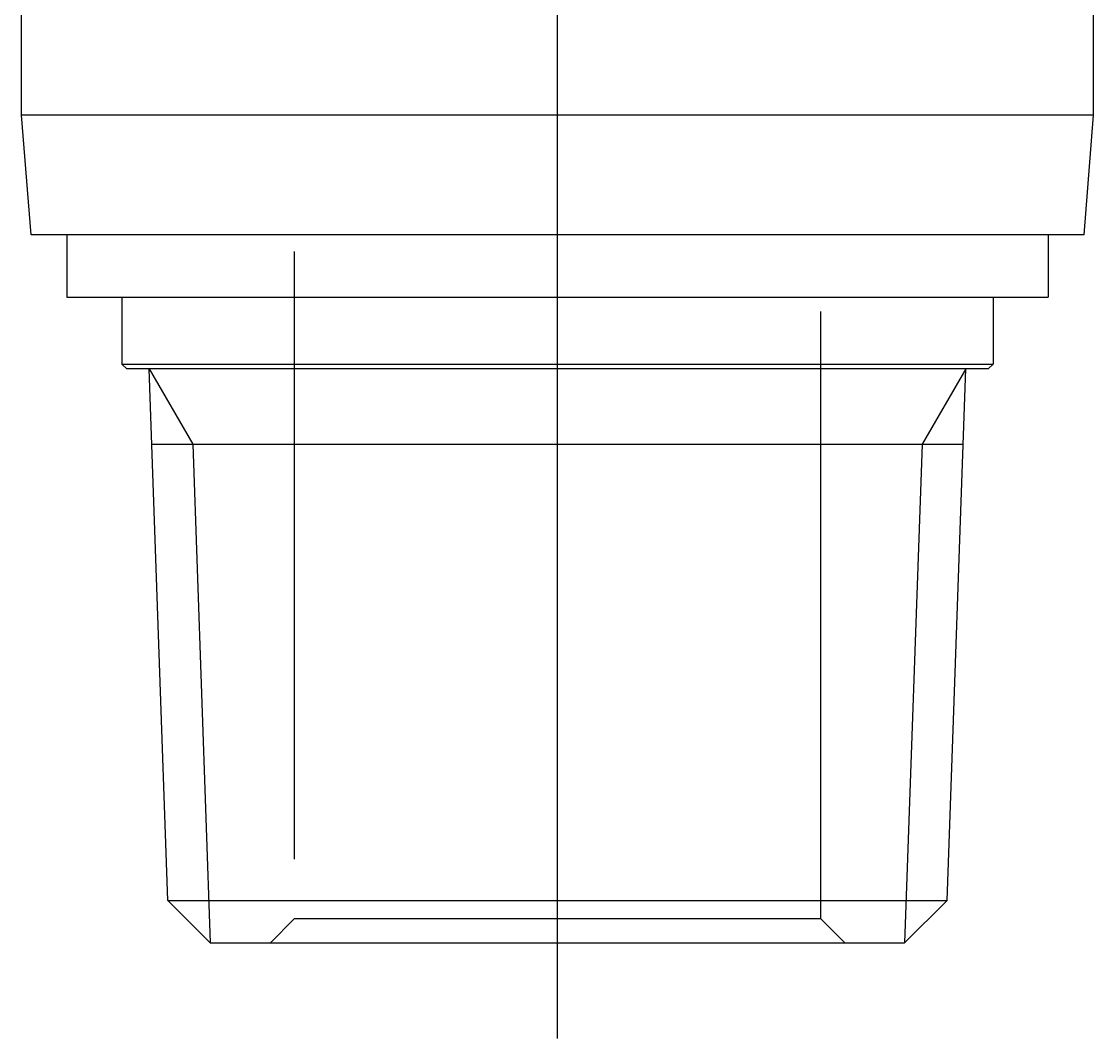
# Model space of a CAD drawing. Extents: x -46.7 to 49, y -47.1 to 16.5.
# Drawn here: x 26.63 to 49.03, y -27.3 to -6.04 of the extents above; entities that cross this region are included whole.
import ezdxf

# ---------------------------------------------------------------- set-up
doc = ezdxf.new("R2010")
doc.units = 0
doc.linetypes.add('CENTER', pattern=[50.8, 31.75, -6.35, 6.35, -6.35])
doc.linetypes.add('DASHED', pattern=[19.05, 12.7, -6.35])
doc.layers.get('0').update_dxf_attribs({"linetype": 'CONTINUOUS'})
doc.layers.add('CENTER', color=1, linetype='CENTER')

msp = doc.modelspace()

# ---------------------------------------------------------------- linework, layer by layer
at = {"color": 3, "linetype": 'DASHED'}
for p, q in [((32.332, 8.2), (32.332, -24.8)), ((43.332, -24.8), (43.332, 8.2)), ((32.332, -24.8), (31.832, -25.3)), ((43.332, -24.8), (32.332, -24.8)), ((43.832, -25.3), (43.332, -24.8))]:
    msp.add_line(p, q, dxfattribs=at)
at = {"color": 7, "linetype": 'CONTINUOUS'}
for p, q in [((26.632, -8), (26.632, 8)), ((49.032, -8), (49.032, 8)), ((49.032, -8), (26.632, -8)), ((26.832, -10.5), (26.632, -8)), ((48.832, -10.5), (49.032, -8)), ((48.832, -10.5), (26.832, -10.5)), ((27.582, -10.5), (27.582, -11.8)), ((48.082, -10.5), (48.082, -11.8)), ((27.582, -11.8), (48.082, -11.8)), ((28.732, -11.8), (28.732, -13.2)), ((46.932, -11.8), (46.932, -13.2)), ((28.732, -13.2), (46.932, -13.2)), ((28.832, -13.3), (28.732, -13.2)), ((46.832, -13.3), (46.932, -13.2)), ((46.832, -13.3), (28.832, -13.3)), ((29.691, -24.413), (29.303, -13.3)), ((45.972, -24.413), (46.36, -13.3)), ((29.358, -14.878), (46.305, -14.878)), ((29.691, -24.413), (45.972, -24.413)), ((29.691, -24.413), (30.578, -25.3)), ((45.972, -24.413), (45.085, -25.3)), ((30.578, -25.3), (45.085, -25.3))]:
    msp.add_line(p, q, dxfattribs=at)
at = {"color": 3, "linetype": 'CONTINUOUS'}
for p, q in [((29.303, -13.3), (30.214, -14.878)), ((46.36, -13.3), (45.449, -14.878)), ((30.214, -14.878), (30.578, -25.3)), ((45.449, -14.878), (45.085, -25.3))]:
    msp.add_line(p, q, dxfattribs=at)
at = {"layer": 'CENTER', "color": 1, "linetype": 'CENTER'}
msp.add_line((37.832, -27.3), (37.832, 16.5), dxfattribs=at)

doc.saveas('drawing.dxf')
